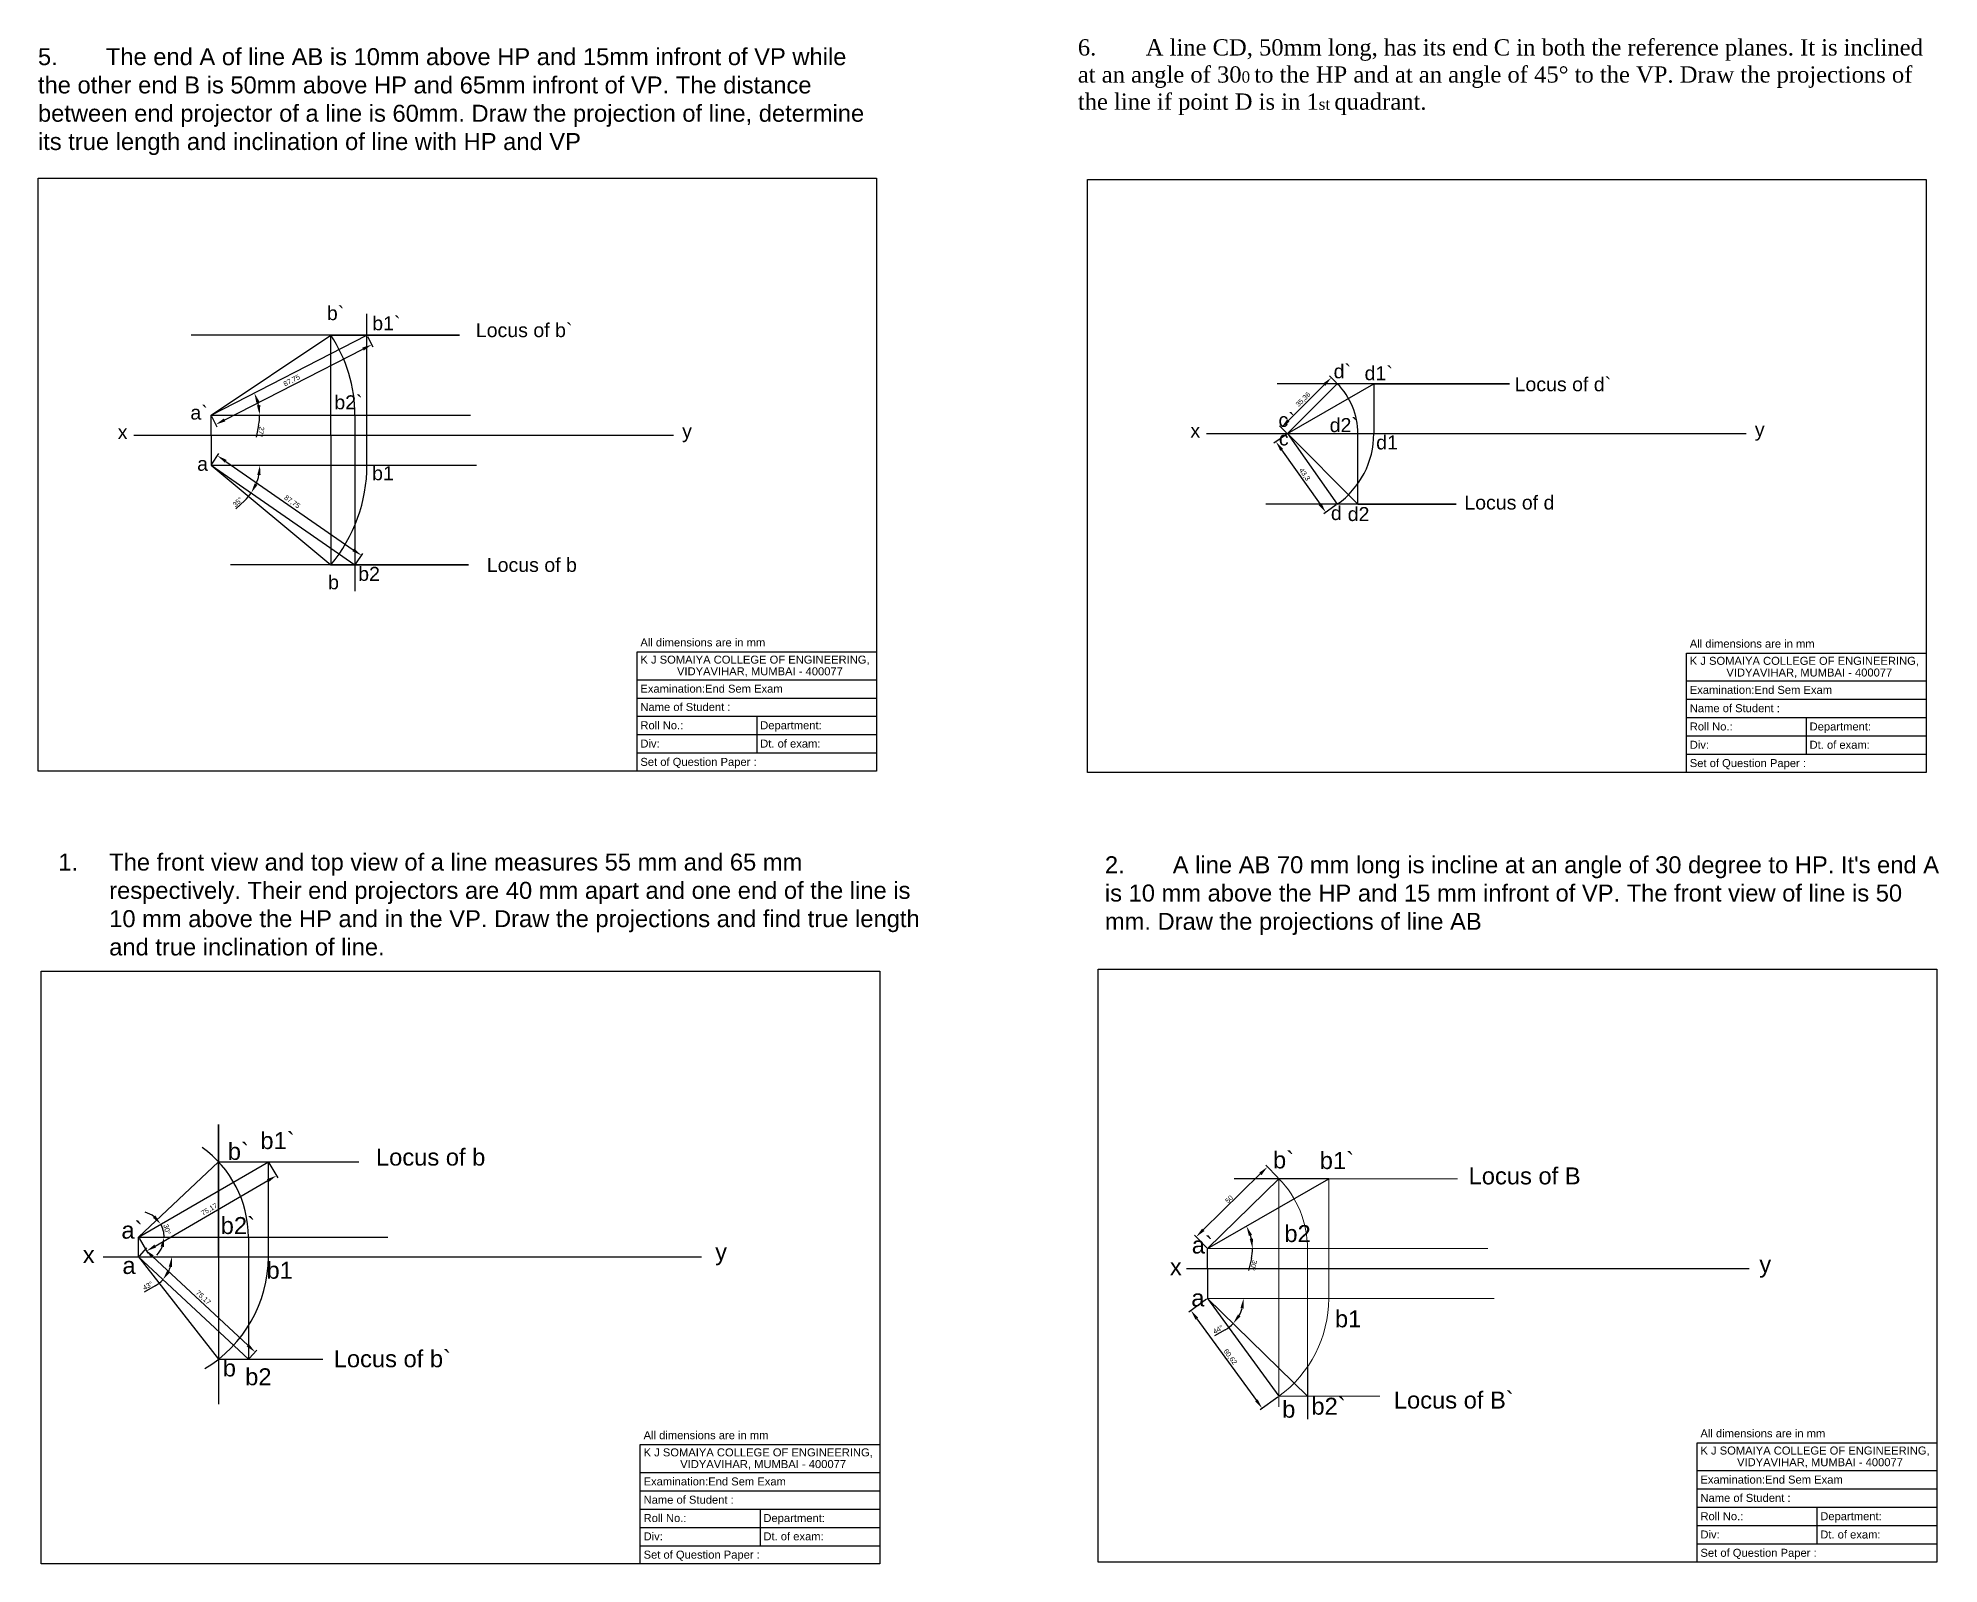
# Model space of a CAD drawing. Header units: millimetres. Extents: x 2669 to 4639, y 1870 to 5119.
# Drawn here: x 2669 to 3621, y 1870 to 2635 of the extents above; entities that cross this region are included whole.
import ezdxf

# ---------------------------------------------------------------- set-up
doc = ezdxf.new("R2010")
doc.units = ezdxf.units.MM
doc.styles.get("Standard").update_dxf_attribs({"font": 'arial.ttf'})
doc.dimstyles.new('ISO-25', dxfattribs={"dimtxt": 2.5, "dimasz": 5, "dimexe": 1.25, "dimexo": 0.625, "dimtad": 1, "dimtxsty": 'Standard', "dimcen": 2.5, "dimadec": 0, "dimazin": 0, "dimtfac": 1, "dimtmove": 0, "dimatfit": 3, "dimfxl": 1, "dimarcsym": 0})

# ---------------------------------------------------------------- blocks, each defined once
blk = doc.blocks.new('*D1')
at = {"color": 0, "lineweight": -2, "transparency": 16777216}
for p, q in [((2784.23, 2071.17), (2788.62, 2063.63)), ((2727.31, 2029.47), (2783.66, 2062.2)), ((2719.23, 2033.42), (2723.62, 2025.88))]:
    blk.add_line(p, q, dxfattribs=at)
at = {"color": 0, "lineweight": 35, "transparency": 16777216}
for points in [[(2783.25, 2062.92), (2784.08, 2061.48), (2787.99, 2064.71)], [(2726.89, 2030.19), (2727.73, 2028.75), (2722.99, 2026.96)]]:
    blk.add_solid(points, dxfattribs=at)
at = {"layer": 'Defpoints', "color": 0, "lineweight": 35, "transparency": 16777216}
for p in [(2783.92, 2071.71), (2787.99, 2064.71), (2718.92, 2033.96)]:
    blk.add_point(p, dxfattribs=at)
at = {"color": 0, "transparency": 16777216, "insert": (2754.42, 2047.67), "char_height": 2.5, "attachment_point": 5, "rotation": 30.14616}
blk.add_mtext('75,17', dxfattribs=at)
blk = doc.blocks.new('*D2')
at = {"color": 0, "lineweight": -2, "transparency": 16777216}
for p, q in [((2719.35, 2024.42), (2723.15, 2028.51)), ((2725.96, 2024.18), (2773.64, 1979.76)), ((2774.35, 1973.18), (2778.15, 1977.27))]:
    blk.add_line(p, q, dxfattribs=at)
at = {"color": 0, "lineweight": 35, "transparency": 16777216}
for points in [[(2726.53, 2024.79), (2725.39, 2023.57), (2722.3, 2027.59)], [(2774.21, 1980.37), (2773.07, 1979.15), (2777.3, 1976.36)]]:
    blk.add_solid(points, dxfattribs=at)
at = {"layer": 'Defpoints', "color": 0, "lineweight": 35, "transparency": 16777216}
for p in [(2718.92, 2023.96), (2773.92, 1972.73), (2777.3, 1976.36)]:
    blk.add_point(p, dxfattribs=at)
at = {"color": 0, "transparency": 16777216, "insert": (2751.25, 2003.53), "char_height": 2.5, "attachment_point": 5, "rotation": 317.02987}
blk.add_mtext('75,17', dxfattribs=at)
blk = doc.blocks.new('*D3')
at = {"color": 0, "lineweight": -2, "transparency": 16777216}
for start, end in [(52.59346, 75.04076), (360, 30.14616), (315.10539, 337.5527)]:
    blk.add_arc((2718.92, 2033.96), 12.84, start, end, dxfattribs=at)
at = {"color": 0, "lineweight": 35, "transparency": 16777216}
for points in [[(2727.35, 2044.72), (2726.1, 2043.61), (2730.03, 2040.41)], [(2729.97, 2029.22), (2731.61, 2028.9), (2731.76, 2033.96)]]:
    blk.add_solid(points, dxfattribs=at)
at = {"layer": 'Defpoints', "color": 0, "lineweight": 35, "transparency": 16777216}
for p in [(2783.92, 2071.71), (2718.92, 2033.96), (2718.92, 2033.96), (2731.57, 2036.2), (2843.8, 2033.96)]:
    blk.add_point(p, dxfattribs=at)
at = {"color": 0, "transparency": 16777216, "insert": (2733.16, 2037.8), "char_height": 2.5, "attachment_point": 5, "rotation": 285.07308}
blk.add_mtext('30°', dxfattribs=at)
blk = doc.blocks.new('*D4')
at = {"color": 0, "lineweight": -2, "transparency": 16777216}
blk.add_line((2727.21, 2009.48), (2721.78, 2006.37), dxfattribs=at)
for start, end in [(334.2652, 342.76467), (299.79454, 317.02987)]:
    blk.add_arc((2718.92, 2023.96), 16.68, start, end, dxfattribs=at)
at = {"color": 0, "lineweight": 35, "transparency": 16777216}
for points in [[(2734.03, 2019.14), (2735.68, 2018.89), (2735.6, 2023.96)], [(2734.64, 2016.25), (2733.26, 2017.19), (2731.13, 2012.59)]]:
    blk.add_solid(points, dxfattribs=at)
at = {"layer": 'Defpoints', "color": 0, "lineweight": 35, "transparency": 16777216}
for p in [(2701.19, 2023.96), (2718.92, 2023.96), (2735.09, 2019.83), (2758.92, 2023.96), (2773.92, 1972.73)]:
    blk.add_point(p, dxfattribs=at)
at = {"color": 0, "transparency": 16777216, "insert": (2723.55, 2009.58), "char_height": 2.5, "attachment_point": 5, "rotation": 29.79454}
blk.add_mtext('43°', dxfattribs=at)
blk = doc.blocks.new('*D5')
at = {"color": 0, "lineweight": -2, "transparency": 16777216}
for p, q in [((3289.6, 2063.62), (3283.4, 2069.94)), ((3252.14, 2037.55), (3280.71, 2065.55)), ((3253.9, 2028.62), (3247.69, 2034.94))]:
    blk.add_line(p, q, dxfattribs=at)
at = {"color": 0, "lineweight": 35, "transparency": 16777216}
for points in [[(3280.12, 2066.15), (3281.29, 2064.96), (3284.28, 2069.05)], [(3251.56, 2038.15), (3252.72, 2036.96), (3248.57, 2034.05)]]:
    blk.add_solid(points, dxfattribs=at)
at = {"layer": 'Defpoints', "color": 0, "lineweight": 35, "transparency": 16777216}
for p in [(3284.28, 2069.05), (3290.04, 2063.17), (3254.33, 2028.17)]:
    blk.add_point(p, dxfattribs=at)
at = {"color": 0, "transparency": 16777216, "insert": (3265.09, 2052.91), "char_height": 2.5, "attachment_point": 5, "rotation": 44.427}
blk.add_mtext('50', dxfattribs=at)
blk = doc.blocks.new('*D6')
at = {"color": 0, "lineweight": -2, "transparency": 16777216}
for p, q in [((3253.83, 2002.8), (3244.98, 1996.35)), ((3248.94, 1993.05), (3278.75, 1952.14)), ((3289.54, 1953.81), (3280.69, 1947.36))]:
    blk.add_line(p, q, dxfattribs=at)
at = {"color": 0, "lineweight": 35, "transparency": 16777216}
for points in [[(3249.61, 1993.54), (3248.26, 1992.56), (3245.99, 1997.09)], [(3279.43, 1952.63), (3278.08, 1951.65), (3281.7, 1948.1)]]:
    blk.add_solid(points, dxfattribs=at)
at = {"layer": 'Defpoints', "color": 0, "lineweight": 35, "transparency": 16777216}
for p in [(3254.33, 2003.17), (3290.04, 1954.18), (3281.7, 1948.1)]:
    blk.add_point(p, dxfattribs=at)
at = {"color": 0, "transparency": 16777216, "insert": (3265.56, 1973.85), "char_height": 2.5, "attachment_point": 5, "rotation": 306.08715}
blk.add_mtext('60,62', dxfattribs=at)
blk = doc.blocks.new('*D7')
at = {"color": 0, "lineweight": -2, "transparency": 16777216}
blk.add_line((3276.24, 2023.2), (3274.88, 2017.2), dxfattribs=at)
for start, end in [(12.78111, 17.21889), (347.21889, 360)]:
    blk.add_arc((3254.33, 2028.17), 22.46, start, end, dxfattribs=at)
at = {"color": 0, "lineweight": 35, "transparency": 16777216}
for points in [[(3275.02, 2034.49), (3276.55, 2035.15), (3273.78, 2039.4)], [(3277.07, 2033.23), (3275.41, 2033.05), (3276.79, 2028.17)]]:
    blk.add_solid(points, dxfattribs=at)
at = {"layer": 'Defpoints', "color": 0, "lineweight": 35, "transparency": 16777216}
for p in [(3314.95, 2063.17), (3254.33, 2028.17), (3254.33, 2028.17), (3275.44, 2035.85), (3394.74, 2028.17)]:
    blk.add_point(p, dxfattribs=at)
at = {"color": 0, "transparency": 16777216, "insert": (3277.41, 2019.78), "char_height": 2.5, "attachment_point": 5, "rotation": 257.21889}
blk.add_mtext('30°', dxfattribs=at)
blk = doc.blocks.new('*D8')
at = {"color": 0, "lineweight": -2, "transparency": 16777216}
blk.add_line((3263.19, 1987.56), (3257.75, 1984.47), dxfattribs=at)
for start, end in [(299.57161, 315.58469), (331.59778, 343.98692)]:
    blk.add_arc((3254.33, 2003.17), 17.95, start, end, dxfattribs=at)
at = {"color": 0, "lineweight": 35, "transparency": 16777216}
for points in [[(3270.76, 1998.34), (3272.41, 1998.1), (3272.28, 2003.17)], [(3270.79, 1994.14), (3269.45, 1995.13), (3267.15, 1990.61)]]:
    blk.add_solid(points, dxfattribs=at)
at = {"layer": 'Defpoints', "color": 0, "lineweight": 35, "transparency": 16777216}
for p in [(3254.33, 2003.17), (3254.33, 2003.17), (3397.84, 2003.17), (3271.69, 1998.58), (3304.33, 1954.18)]:
    blk.add_point(p, dxfattribs=at)
at = {"color": 0, "transparency": 16777216, "insert": (3259.55, 1987.65), "char_height": 2.5, "attachment_point": 5, "rotation": 29.57161}
blk.add_mtext('44°', dxfattribs=at)
blk = doc.blocks.new('*D11')
at = {"color": 0, "lineweight": -2, "transparency": 16777216}
for p, q in [((3294.78, 2442.95), (3312.71, 2460.88)), ((3318.82, 2461.84), (3315.36, 2465.3)), ((3293.82, 2436.84), (3290.36, 2440.3))]:
    blk.add_line(p, q, dxfattribs=at)
at = {"color": 0, "lineweight": 35, "transparency": 16777216}
for points in [[(3312.12, 2461.47), (3313.3, 2460.29), (3316.24, 2464.41)], [(3294.19, 2443.54), (3295.37, 2442.36), (3291.24, 2439.41)]]:
    blk.add_solid(points, dxfattribs=at)
at = {"layer": 'Defpoints', "color": 0, "lineweight": 35, "transparency": 16777216}
for p in [(3316.24, 2464.41), (3319.26, 2461.39), (3294.26, 2436.39)]:
    blk.add_point(p, dxfattribs=at)
at = {"color": 0, "transparency": 16777216, "insert": (3302.24, 2453.42), "char_height": 2.5, "attachment_point": 5, "rotation": 45}
blk.add_mtext('35,36', dxfattribs=at)
blk = doc.blocks.new('*D12')
at = {"color": 0, "lineweight": -2, "transparency": 16777216}
for p, q in [((3293.75, 2436.03), (3287.5, 2431.61)), ((3291.41, 2428.25), (3310.64, 2401.06)), ((3318.75, 2400.68), (3312.5, 2396.26))]:
    blk.add_line(p, q, dxfattribs=at)
at = {"color": 0, "lineweight": 35, "transparency": 16777216}
for points in [[(3292.09, 2428.73), (3290.73, 2427.77), (3288.52, 2432.33)], [(3311.32, 2401.54), (3309.96, 2400.58), (3313.52, 2396.98)]]:
    blk.add_solid(points, dxfattribs=at)
at = {"layer": 'Defpoints', "color": 0, "lineweight": 35, "transparency": 16777216}
for p in [(3294.26, 2436.39), (3319.26, 2401.04), (3313.52, 2396.98)]:
    blk.add_point(p, dxfattribs=at)
at = {"color": 0, "transparency": 16777216, "insert": (3302.76, 2415.88), "char_height": 2.5, "attachment_point": 5, "rotation": 305.26439}
blk.add_mtext('43,3', dxfattribs=at)
blk = doc.blocks.new('*D13')
at = {"color": 0, "lineweight": -2, "transparency": 16777216}
for p, q in [((2833.6, 2485.09), (2836.28, 2479.86)), ((2762.05, 2443.25), (2831.26, 2478.69)), ((2755.5, 2445.09), (2758.17, 2439.86))]:
    blk.add_line(p, q, dxfattribs=at)
at = {"color": 0, "lineweight": 35, "transparency": 16777216}
for points in [[(2830.88, 2479.44), (2831.64, 2477.95), (2835.71, 2480.97)], [(2761.67, 2443.99), (2762.43, 2442.51), (2757.6, 2440.97)]]:
    blk.add_solid(points, dxfattribs=at)
at = {"layer": 'Defpoints', "color": 0, "lineweight": 35, "transparency": 16777216}
for p in [(2833.31, 2485.65), (2835.71, 2480.97), (2755.21, 2445.65)]:
    blk.add_point(p, dxfattribs=at)
at = {"color": 0, "transparency": 16777216, "insert": (2795.69, 2462.87), "char_height": 2.5, "attachment_point": 5, "rotation": 27.11914}
blk.add_mtext('87,75', dxfattribs=at)
blk = doc.blocks.new('*D14')
at = {"color": 0, "lineweight": -2, "transparency": 16777216}
for p, q in [((2755.57, 2421.16), (2759.19, 2426.39)), ((2762.59, 2422.51), (2826.48, 2378.21)), ((2827.68, 2371.16), (2831.3, 2376.39))]:
    blk.add_line(p, q, dxfattribs=at)
at = {"color": 0, "lineweight": 35, "transparency": 16777216}
for points in [[(2763.06, 2423.19), (2762.11, 2421.83), (2758.48, 2425.36)], [(2826.96, 2378.89), (2826.01, 2377.52), (2830.59, 2375.36)]]:
    blk.add_solid(points, dxfattribs=at)
at = {"layer": 'Defpoints', "color": 0, "lineweight": 35, "transparency": 16777216}
for p in [(2755.21, 2420.65), (2827.32, 2370.65), (2830.59, 2375.36)]:
    blk.add_point(p, dxfattribs=at)
at = {"color": 0, "transparency": 16777216, "insert": (2795.75, 2402.11), "char_height": 2.5, "attachment_point": 5, "rotation": 325.26352}
blk.add_mtext('87,75', dxfattribs=at)
blk = doc.blocks.new('*D15')
at = {"color": 0, "lineweight": -2, "transparency": 16777216}
blk.add_line((2779.06, 2440.67), (2777.8, 2434.61), dxfattribs=at)
for start, end in [(11.77915, 15.33999), (348.22085, 360)]:
    blk.add_arc((2755.21, 2445.65), 24.36, start, end, dxfattribs=at)
at = {"color": 0, "lineweight": 35, "transparency": 16777216}
for points in [[(2777.93, 2451.79), (2779.48, 2452.39), (2776.9, 2456.75)], [(2779.89, 2450.7), (2778.23, 2450.53), (2779.57, 2445.65)]]:
    blk.add_solid(points, dxfattribs=at)
at = {"layer": 'Defpoints', "color": 0, "lineweight": 35, "transparency": 16777216}
for p in [(2833.31, 2485.65), (2778.37, 2453.21), (2755.21, 2445.65), (2755.21, 2445.65), (2885.12, 2445.65)]:
    blk.add_point(p, dxfattribs=at)
at = {"color": 0, "transparency": 16777216, "insert": (2780.27, 2437.26), "char_height": 2.5, "attachment_point": 5, "rotation": 258.22085}
blk.add_mtext('27°', dxfattribs=at)
blk = doc.blocks.new('*D16')
at = {"color": 0, "lineweight": -2, "transparency": 16777216}
blk.add_line((2772.1, 2402.89), (2767.64, 2398.65), dxfattribs=at)
for start, end in [(336.97445, 348.28907), (313.55259, 325.26352)]:
    blk.add_arc((2755.21, 2420.65), 24.51, start, end, dxfattribs=at)
at = {"color": 0, "lineweight": 35, "transparency": 16777216}
for points in [[(2778.38, 2415.76), (2780.03, 2415.59), (2779.72, 2420.65)], [(2778.49, 2410.66), (2777.03, 2411.46), (2775.35, 2406.68)]]:
    blk.add_solid(points, dxfattribs=at)
at = {"layer": 'Defpoints', "color": 0, "lineweight": 35, "transparency": 16777216}
for p in [(2755.21, 2420.65), (2755.21, 2420.65), (2888.09, 2420.65), (2779.22, 2415.73), (2827.32, 2370.65)]:
    blk.add_point(p, dxfattribs=at)
at = {"color": 0, "transparency": 16777216, "insert": (2768.55, 2402.14), "char_height": 2.5, "attachment_point": 5, "rotation": 43.55259}
blk.add_mtext('35°', dxfattribs=at)

msp = doc.modelspace()

# ---------------------------------------------------------------- linework, layer by layer
for p, q in [((2668.574, 2564.285), (3088.574, 2564.285)), ((2668.574, 2267.285), (2668.574, 2564.285)), ((3088.574, 2564.285), (3088.574, 2267.285)), ((3194.118, 2563.68), (3614.118, 2563.68)), ((3194.118, 2266.68), (3194.118, 2563.68)), ((3614.118, 2563.68), (3614.118, 2266.68)), ((2833.313, 2420.646), (2833.313, 2496.389)), ((2879.684, 2485.646), (2745.209, 2485.646)), ((2755.211, 2445.646), (2815.211, 2485.646)), ((2815.211, 2435.646), (2815.211, 2485.646)), ((2815.211, 2485.646), (2879.684, 2485.646)), ((3405.539, 2461.393), (3289.104, 2461.393)), ((3294.263, 2436.393), (3337.564, 2461.393)), ((3337.564, 2461.393), (3405.539, 2461.393)), ((3337.564, 2461.393), (3337.564, 2436.393)), ((2755.211, 2435.646), (2755.211, 2445.646)), ((2755.211, 2445.646), (2885.122, 2445.646)), ((2827.322, 2445.646), (2827.322, 2357.551)), ((2716.559, 2435.646), (2716.559, 2435.646)), ((2716.559, 2435.646), (2716.559, 2435.646)), ((2755.211, 2435.646), (2755.211, 2420.646)), ((2815.211, 2435.646), (2815.211, 2370.646)), ((3253.77, 2436.393), (3253.77, 2436.393)), ((3253.77, 2436.393), (3253.77, 2436.393)), ((3294.263, 2436.393), (3329.618, 2401.038)), ((3329.618, 2401.038), (3329.618, 2436.393)), ((2755.211, 2420.646), (2815.211, 2370.646)), ((2755.211, 2420.646), (2888.089, 2420.646)), ((3378.749, 2401.038), (3283.437, 2401.038)), ((3329.618, 2401.038), (3378.749, 2401.038)), ((2884.133, 2370.646), (2764.984, 2370.646)), ((2815.211, 2370.646), (2884.133, 2370.646)), ((2968.574, 2327.108), (3088.574, 2327.108)), ((2968.574, 2267.285), (2968.574, 2327.108)), ((3494.118, 2326.503), (3614.118, 2326.503)), ((3494.118, 2266.68), (3494.118, 2326.503)), ((3088.574, 2322.285), (3088.574, 2267.285)), ((3614.118, 2321.68), (3614.118, 2266.68)), ((2968.574, 2313.118), (3088.574, 2313.118)), ((2968.574, 2303.952), (3088.574, 2303.952)), ((3494.118, 2312.513), (3614.118, 2312.513)), ((2968.574, 2294.785), (3088.574, 2294.785)), ((3028.574, 2294.785), (3028.574, 2276.452)), ((3494.118, 2303.347), (3614.118, 2303.347)), ((2968.574, 2285.618), (3088.574, 2285.618)), ((3494.118, 2294.18), (3614.118, 2294.18)), ((3494.118, 2285.013), (3614.118, 2285.013)), ((3554.118, 2294.18), (3554.118, 2275.847)), ((2968.574, 2276.452), (3088.574, 2276.452)), ((3494.118, 2275.847), (3614.118, 2275.847)), ((3088.574, 2267.285), (2668.574, 2267.285)), ((3088.574, 2267.285), (2968.574, 2267.285)), ((3614.118, 2266.68), (3194.118, 2266.68)), ((3614.118, 2266.68), (3494.118, 2266.68)), ((2670.181, 2167.189), (3090.181, 2167.189)), ((2670.181, 1870.189), (2670.181, 2167.189)), ((3090.181, 2167.189), (3090.181, 1870.189)), ((3199.463, 2168.11), (3619.463, 2168.11)), ((3199.463, 1871.11), (3199.463, 2168.11)), ((3619.463, 2168.11), (3619.463, 1871.11)), ((2758.921, 2023.962), (2758.921, 2090.254)), ((2758.921, 2090.254), (2758.921, 1950.171)), ((2718.921, 2033.962), (2758.921, 2071.711)), ((2758.921, 2071.711), (2829.196, 2071.711)), ((2783.921, 2023.962), (2783.921, 2071.711)), ((3314.955, 2063.171), (3267.659, 2063.171)), ((2718.921, 2023.962), (2718.921, 2033.962)), ((2718.921, 2033.962), (2843.796, 2033.962)), ((2773.921, 2033.962), (2773.921, 1972.727)), ((3254.333, 2018.171), (3254.333, 2028.171)), ((2701.188, 2023.962), (2758.921, 2023.962)), ((2718.921, 2023.962), (2758.921, 1972.727)), ((3254.333, 2018.171), (3254.333, 2003.171)), ((2758.921, 1972.727), (2811.278, 1972.727)), ((3304.333, 1968.893), (3304.333, 1942.771)), ((2970.181, 1930.013), (3090.181, 1930.013)), ((2970.181, 1870.189), (2970.181, 1930.013)), ((3090.181, 1925.189), (3090.181, 1870.189)), ((3499.463, 1930.933), (3619.463, 1930.933)), ((3499.463, 1871.11), (3499.463, 1930.933)), ((3619.463, 1926.11), (3619.463, 1871.11)), ((2970.181, 1916.023), (3090.181, 1916.023)), ((3499.463, 1916.943), (3619.463, 1916.943)), ((2970.181, 1906.856), (3090.181, 1906.856)), ((3499.463, 1907.776), (3619.463, 1907.776)), ((2970.181, 1897.689), (3090.181, 1897.689)), ((3030.181, 1897.689), (3030.181, 1879.356)), ((3499.463, 1898.61), (3619.463, 1898.61)), ((3559.463, 1898.61), (3559.463, 1880.276)), ((2970.181, 1888.523), (3090.181, 1888.523)), ((3499.463, 1889.443), (3619.463, 1889.443)), ((2970.181, 1879.356), (3090.181, 1879.356)), ((3499.463, 1880.276), (3619.463, 1880.276)), ((3090.181, 1870.189), (2670.181, 1870.189)), ((3090.181, 1870.189), (2970.181, 1870.189)), ((3619.463, 1871.11), (3199.463, 1871.11)), ((3619.463, 1871.11), (3499.463, 1871.11))]:
    msp.add_line(p, q)
at = {"lineweight": 30}
for p, q in [((2755.211, 2445.646), (2833.313, 2485.646)), ((3294.263, 2436.393), (3319.263, 2461.393)), ((2716.559, 2435.646), (2986.841, 2435.646)), ((3253.77, 2436.393), (3524.052, 2436.393)), ((3294.263, 2436.393), (3319.263, 2401.038)), ((2755.211, 2420.646), (2827.322, 2370.646)), ((2718.921, 2033.962), (2783.921, 2071.711)), ((3254.333, 2028.171), (3314.955, 2063.171)), ((3254.333, 2028.171), (3290.04, 2063.171)), ((2718.921, 2023.962), (3000.84, 2023.962)), ((2718.921, 2023.962), (2773.921, 1972.727)), ((3243.678, 2018.171), (3525.597, 2018.171)), ((3254.333, 2003.171), (3290.04, 1954.181))]:
    msp.add_line(p, q, dxfattribs=at)
at = {"lineweight": 9}
for p, q in [((3267.659, 2063.171), (3379.487, 2063.171)), ((3290.04, 2063.171), (3290.04, 1948.939)), ((3314.955, 2063.171), (3314.955, 2003.171)), ((3254.333, 2028.171), (3394.736, 2028.171)), ((3304.333, 2028.171), (3304.333, 1968.893)), ((3254.333, 2003.171), (3397.842, 2003.171)), ((3254.333, 2003.171), (3304.333, 1954.181)), ((3290.04, 1954.181), (3340.624, 1954.181))]:
    msp.add_line(p, q, dxfattribs=at)
for centre, radius, start, end in [((2755.211, 2445.646), 72.111, 0, 33.690068), ((3294.263, 2436.393), 35.355, 0, 45), ((3294.263, 2436.393), 43.301, 305.26439, 0), ((2755.211, 2420.646), 78.102, 320.194429, 0), ((2718.921, 2033.962), 55, 360, 54.603035), ((2718.921, 2023.962), 65, 300.646318, 360)]:
    msp.add_arc(centre, radius, start, end)
for centre, radius, start, end in [((3254.333, 2028.171), 50, 0, 44.427004), ((3254.333, 2003.171), 60.622, 306.087147, 0)]:
    msp.add_arc(centre, radius, start, end, dxfattribs=at)

# ---------------------------------------------------------------- texts
for s, height, p in [('b`', 7, (2813.247, 2493.224)), ('b1`', 7, (2835.977, 2488.158)), ('Locus of b`', 7, (2887.839, 2484.719)), ('d`', 7, (3317.436, 2464.101)), ('d1`', 7, (3332.942, 2463.168)), ('Locus of d`', 7, (3408.065, 2457.624)), ('a`', 7, (2744.867, 2443.439)), ('b2`', 7, (2816.985, 2448.573)), ('c`', 7, (3289.824, 2439.765)), ('x', 7, (2708.487, 2433.659)), ('y', 7, (2991.175, 2434.191)), ('x', 7, (3245.698, 2434.406)), ('d2`', 7, (3315.454, 2437.168)), ('y', 7, (3528.387, 2434.939)), ('c', 7, (3290.021, 2430.454)), ('d1', 7, (3338.741, 2428.478)), ('a', 7, (2748.27, 2417.774)), ('b1', 7, (2835.887, 2413.051)), ('d', 7, (3316.068, 2393.097)), ('d2', 7, (3324.491, 2392.611)), ('Locus of d', 7, (3382.889, 2398.376)), ('Locus of b', 7, (2893.323, 2367.142)), ('b', 7, (2813.866, 2358.403)), ('b2', 7, (2828.938, 2362.652)), ('All dimensions are in mm', 4.00791, (2970.252, 2329.791)), ('All dimensions are in mm', 4.00791, (3495.796, 2329.186)), ('K J SOMAIYA COLLEGE OF ENGINEERING, ', 4.00791, (2970.252, 2321.183)), ('K J SOMAIYA COLLEGE OF ENGINEERING, ', 4.00791, (3495.796, 2320.578)), ('VIDYAVIHAR, MUMBAI - 400077', 4.00791, (2988.588, 2315.331)), ('VIDYAVIHAR, MUMBAI - 400077', 4.00791, (3514.132, 2314.726)), ('Examination:End Sem Exam ', 4.00791, (2970.252, 2306.634)), ('Examination:End Sem Exam ', 4.00791, (3495.796, 2306.029)), ('Name of Student : ', 4.00791, (2970.252, 2297.467)), ('Name of Student : ', 4.00791, (3495.796, 2296.862)), ('Roll No.: ', 4.0079, (2970.252, 2288.301)), ('Department: ', 4.00791, (3030.252, 2288.301)), ('Roll No.: ', 4.0079, (3495.796, 2287.696)), ('Department: ', 4.00791, (3555.796, 2287.696)), ('Div: ', 4.0079, (2970.252, 2279.134)), ('Dt. of exam:', 4.00791, (3030.252, 2279.134)), ('Div: ', 4.0079, (3495.796, 2278.529)), ('Dt. of exam:', 4.00791, (3555.796, 2278.529)), ('Set of Question Paper : ', 4.00791, (2970.252, 2269.967)), ('Set of Question Paper : ', 4.00791, (3495.796, 2269.362)), ('b1`', 8.5, (2779.934, 2078.008)), ('b`', 8.5, (2763.637, 2072.588)), ('Locus of b', 8.5, (2837.815, 2069.753)), ('b`', 8.5, (3287.06, 2068.314)), ('b1`', 8.5, (3310.481, 2068.021)), ('Locus of B', 8.5, (3385.033, 2060.341)), ('a`', 8.5, (2710.345, 2033.153)), ('b2`', 8.5, (2760.06, 2035.465)), ('b2', 8.5, (3292.778, 2031.443)), ('y', 8.5, (3007.706, 2022.358)), ('a`', 8.5, (3246.397, 2025.713)), ('x', 8.5, (2690.994, 2020.893)), ('a', 8.5, (2710.859, 2015.463)), ('b1', 8.5, (2783.002, 2013.073)), ('x', 8.5, (3235.42, 2014.825)), ('y', 8.5, (3530.629, 2016.163)), ('a', 8.5, (3246.149, 1999.198)), ('b1', 8.5, (3318.092, 1988.733)), ('b', 8.5, (2761.12, 1964.11)), ('Locus of b`', 8.5, (2816.652, 1968.739)), ('b2', 8.5, (2772.324, 1959.72)), ('b', 8.5, (3291.668, 1943.454)), ('b2`', 8.5, (3306.309, 1944.974)), ('Locus of B`', 8.5, (3347.576, 1948.042)), ('All dimensions are in mm', 4.00791, (2971.859, 1932.695)), ('All dimensions are in mm', 4.00791, (3501.141, 1933.615)), ('K J SOMAIYA COLLEGE OF ENGINEERING, ', 4.00791, (2971.859, 1924.087)), ('K J SOMAIYA COLLEGE OF ENGINEERING, ', 4.00791, (3501.141, 1925.008)), ('VIDYAVIHAR, MUMBAI - 400077', 4.00791, (3519.477, 1919.156)), ('Examination:End Sem Exam ', 4.00791, (2971.859, 1909.539)), ('VIDYAVIHAR, MUMBAI - 400077', 4.00791, (2990.195, 1918.235)), ('Examination:End Sem Exam ', 4.00791, (3501.141, 1910.459)), ('Name of Student : ', 4.00791, (2971.859, 1900.372)), ('Name of Student : ', 4.00791, (3501.141, 1901.292)), ('Roll No.: ', 4.0079, (2971.859, 1891.205)), ('Department: ', 4.00791, (3031.859, 1891.205)), ('Roll No.: ', 4.0079, (3501.141, 1892.126)), ('Department: ', 4.00791, (3561.141, 1892.126)), ('Div: ', 4.0079, (2971.859, 1882.039)), ('Dt. of exam:', 4.00791, (3031.859, 1882.039)), ('Div: ', 4.0079, (3501.141, 1882.959)), ('Dt. of exam:', 4.00791, (3561.141, 1882.959)), ('Set of Question Paper : ', 4.00791, (2971.859, 1872.872)), ('Set of Question Paper : ', 4.00791, (3501.141, 1873.792))]:
    msp.add_text(s, height=height).set_placement(p)
at = {"char_height": 8.5, "attachment_point": 1}
for s, width, insert in [('5.^IThe end A of line AB is 10mm above HP and 15mm infront of VP while the other end B is 50mm above HP and 65mm infront of VP. The distance between end projector of a line is 60mm. Draw the projection of line, determine its true length and inclination of line with HP and VP', 420.68885, (2668.543, 2629.461)), ('{\\fTimes New Roman|b0|i0|c0|p18;\\H0.95833x;6.^IA line CD, 50mm long, has its end C in both the reference planes. It is inclined at an angle of 30\\H0.69565x;0 \\H1.4375x;to the HP and at an angle of 45° to the VP. Draw the projections of the line if point D is in 1\\H0.69565x;st \\H1.4375x;quadrant. }', 424.77868, (3189.339, 2633.94)), ('\\pxi-3,l4,t4;1.^IThe front view and top view of a line measures 55 mm and 65 mm respectively. Their end projectors are 40 mm apart and one end of the line is 10 mm above the HP and in the VP. Draw the projections and find true length and true inclination of line.', 444.12082, (2670.226, 2226.026)), ("2.^IA line AB 70 mm long is incline at an angle of 30 degree to HP. It's end A is 10 mm above the HP and 15 mm infront of VP. The front view of line is 50 mm. Draw the projections of line AB", 417.60037, (3202.88, 2224.686))]:
    msp.add_mtext_dynamic_manual_height_columns(s, width=width, gutter_width=42.5, heights=[0], dxfattribs=dict(at, insert=insert))

# ---------------------------------------------------------------- dimensions: what is measured, and where the dimension line sits
for p1, p2, distance, picture, middle in [((2755.211, 2445.646), (2833.313, 2485.646), -5.25, '*D13', (2795.685, 2462.866)), ((3294.263, 2436.393), (3319.263, 2461.393), 4.269, '*D11', (3302.24, 2453.417)), ((3294.263, 2436.393), (3319.263, 2401.038), -7.031, '*D12', (3302.76, 2415.885)), ((2755.211, 2420.646), (2827.322, 2370.646), 5.735, '*D14', (2795.746, 2402.107)), ((2718.921, 2033.962), (2783.921, 2071.711), -8.098, '*D1', (2754.419, 2047.674)), ((3254.333, 2028.171), (3290.04, 2063.171), 8.234, '*D5', (3265.092, 2052.909)), ((2718.921, 2023.962), (2773.921, 1972.727), 4.959, '*D2', (2751.251, 2003.53)), ((3254.333, 2003.171), (3290.04, 1954.181), -10.324, '*D6', (3265.563, 1973.848))]:
    dim = msp.add_aligned_dim(p1=p1, p2=p2, distance=distance, dimstyle='ISO-25')
    dim.commit()
    dim.dimension.update_dxf_attribs({"geometry": picture, "text_midpoint": middle})
for base, line1, line2, picture, middle in [((2778.371, 2453.207), ((2755.211, 2445.646), (2885.122, 2445.646)), ((2755.211, 2445.646), (2833.313, 2485.646)), '*D15', (2780.269, 2437.255)), ((2779.217, 2415.727), ((2755.211, 2420.646), (2827.322, 2370.646)), ((2755.211, 2420.646), (2888.089, 2420.646)), '*D16', (2768.555, 2402.145)), ((2731.568, 2036.203), ((2718.921, 2033.962), (2843.796, 2033.962)), ((2718.921, 2033.962), (2783.921, 2071.711)), '*D3', (2733.16, 2037.797)), ((3275.439, 2035.853), ((3254.333, 2028.171), (3394.736, 2028.171)), ((3254.333, 2028.171), (3314.955, 2063.171)), '*D7', (3277.412, 2019.781)), ((2735.086, 2019.834), ((2701.188, 2023.962), (2758.921, 2023.962)), ((2718.921, 2023.962), (2773.921, 1972.727)), '*D4', (2723.552, 2009.58)), ((3271.686, 1998.584), ((3254.333, 2003.171), (3397.842, 2003.171)), ((3254.333, 2003.171), (3304.333, 1954.181)), '*D8', (3259.545, 1987.647))]:
    dim = msp.add_angular_dim_2l(base=base, line1=line1, line2=line2, dimstyle='ISO-25')
    dim.commit()
    dim.dimension.update_dxf_attribs({"geometry": picture, "text_midpoint": middle})

doc.saveas('drawing.dxf')
